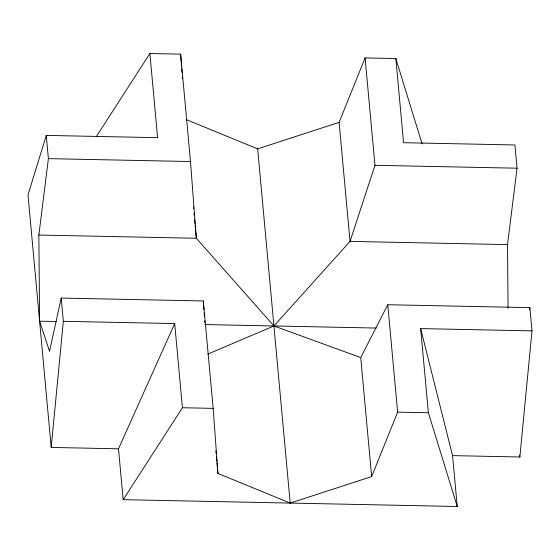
<?xml version="1.0" encoding="UTF-8"?>
<svg xmlns="http://www.w3.org/2000/svg" width="560" height="560" viewBox="0 0 560 560"><rect width="100%" height="100%" fill="white"/><g stroke="black" fill="none" stroke-linecap="round" stroke-linejoin="round"><path stroke-width="0.84" d="M63.343 321.307L174.692 323.575L118.496 448.805L51.198 447.433L63.343 321.307L61.208 298.067L203.301 300.965L213.171 408.366L217.931 473.459L290.199 503.076L371.658 476.595L397.635 412.132L387.772 304.731L529.865 307.629L532 330.869L519.855 456.995L452.564 455.623L420.651 328.594L532 330.869M61.208 298.067L49.532 351.232L39.599 321.188L38.857 235.046L48.398 158.641L46.263 135.408L157.612 137.676L149.877 53.515L180.621 54.145L190.491 161.539L196.322 238.259L273.931 325.962L360.724 357.581L371.658 476.595M508.06 308.119L507.514 244.601L517.055 168.203L514.92 144.963L403.571 142.695L395.836 58.534L365.092 57.904L339.108 122.374L350.049 241.388L273.931 325.962L207.795 354.102M529.494 309.316L529.865 307.629M46.263 135.408L28 194.936L51.198 447.433M365.092 57.904L374.962 165.305L350.049 241.388L507.514 244.601M360.724 357.581L387.772 304.731M96.313 136.619L149.877 53.515M452.564 455.623L457.233 506.485L123.165 499.674L182.427 407.743L174.692 323.575M186.193 119.567L257.656 148.855L339.108 122.374M48.398 158.641L190.491 161.539M374.962 165.305L517.055 168.203M38.857 235.046L196.322 238.259L195.125 225.225M39.599 321.188L56.21 321.524M204.855 324.555L376.229 328.055M182.427 407.743L213.171 408.366M397.635 412.132L428.379 412.755L457.233 506.485M395.836 58.534L422.135 143.962M519.701 455.252L519.855 456.995M420.651 328.594L428.379 412.755M257.656 148.855L290.199 503.076M193.452 206.983L193.606 208.719M194.005 213.059L194.25 215.67M194.565 219.142L194.964 223.489M215.859 450.877L216.097 453.481M216.419 456.953L216.818 461.3M216.972 463.036L217.931 473.459M118.496 448.805L123.165 499.674M180.621 54.145L181.517 66.297M181.706 68.894L181.958 72.366M182.273 76.706L182.406 78.442M203.301 300.965L203.896 309.596M204.134 313.04L204.372 316.491M204.673 320.803L204.792 322.532"/></g></svg>
